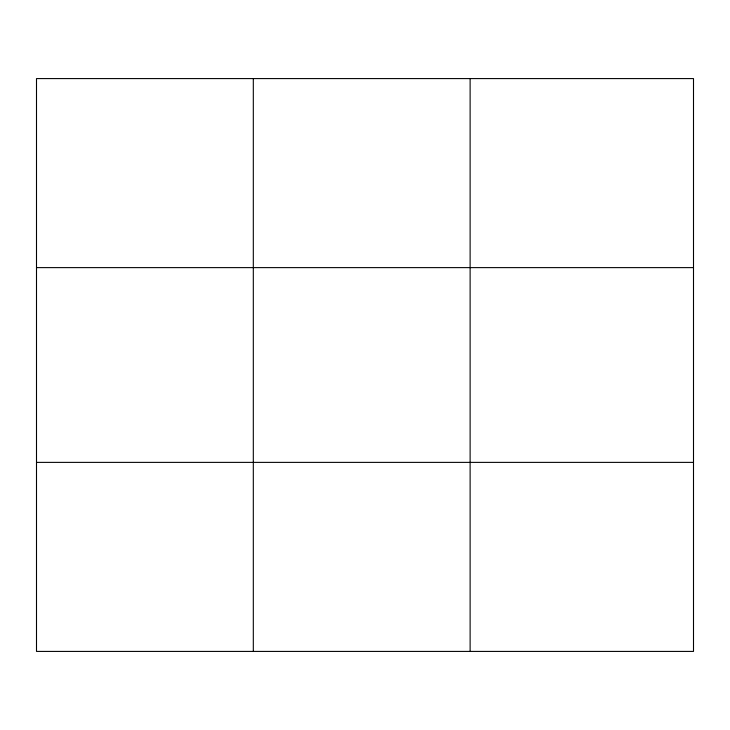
<?xml version="1.0" encoding="UTF-8"?>
<svg xmlns="http://www.w3.org/2000/svg" width="730" height="730" viewBox="0 0 730 730"><rect width="100%" height="100%" fill="white"/><g stroke="black" fill="none" stroke-linecap="round" stroke-linejoin="round"><path stroke-width="1.09" d="M253.31 651.415L253.31 78.585M470.12 651.415L470.12 78.585M693.5 267.618L693.5 78.585L36.5 78.585L36.5 651.415L693.5 651.415L693.5 267.618L36.5 267.618M36.5 462.382L693.5 462.382"/></g></svg>
